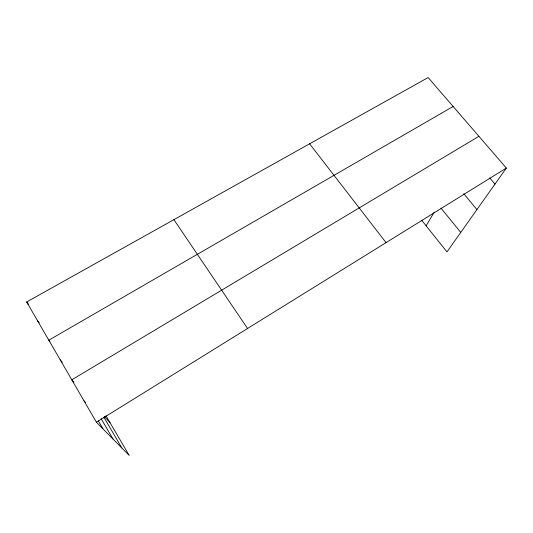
<?xml version="1.0" encoding="UTF-8"?>
<svg xmlns="http://www.w3.org/2000/svg" width="533" height="533" viewBox="0 0 533 533"><rect width="100%" height="100%" fill="white"/><g stroke="black" fill="none" stroke-linecap="round" stroke-linejoin="round"><path stroke-width="0.8" d="M426.12 225.825L434.202 212.134M105.98 415.787L129.233 455.455L96.393 422.189L26.65 301.978L428.139 77.545L506.35 168.062L446.967 251.889L421.656 220.236M96.393 422.189L506.35 168.062M478.92 136.315L71.802 379.796L73.954 382.221M453.137 106.473L48.816 340.181L49.875 341.453M83.981 400.789L85.6 402.528M104.428 416.453L110.104 422.836M60.202 359.808L62.341 362.3M489.714 177.915L494.984 184.105M463.757 193.706L476.948 209.569M440.944 208.07L460.765 232.415M37.63 320.906L39.209 322.845M26.65 301.978L28.622 304.45M309.613 143.797L386.052 242.628M173.898 219.663L247.565 328.481M103.868 417.246L121.83 447.96M101.11 418.645L112.976 438.985M98.378 421.01L102.882 428.759"/></g></svg>
